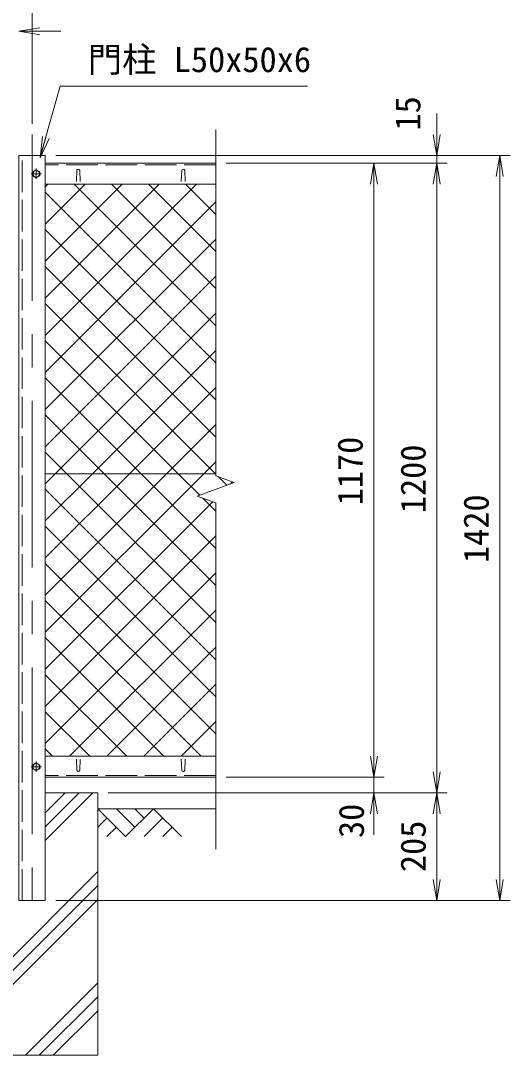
# Model space of a CAD drawing. Units: millimetres at full size. Extents: x -4200 to 4200, y -2970 to 2970.
# Drawn here: x -1623 to -690, y -1039 to 933 of the extents above; entities that cross this region are included whole.
import ezdxf
from ezdxf.enums import TextEntityAlignment as Align

# ---------------------------------------------------------------- set-up
doc = ezdxf.new("R2010")
doc.units = ezdxf.units.MM
doc.header["$LTSCALE"] = 10
doc.linetypes.add('DASHED', pattern=[7.5, 6, -1.5])
doc.linetypes.add('USER1', pattern=[50.8, 31.75, -6.35, 6.35, -6.35])
for name, color, linetype, lineweight in [('0-1_D-STR1', 1, 'Continuous', 18), ('0-2_D-BMK', 2, 'USER1', 13), ('0-3_D-STR3', 3, 'Continuous', 13), ('0-4_D-STR4', 7, 'Continuous', 18), ('0-5_D-STR-DIM', 7, 'Continuous', 13), ('0-6_D-DCR-HCH', 7, 'Continuous', 13), ('0-7_D-BGD', 7, 'Continuous', 18), ('0-8_0', 7, 'Continuous', 18), ('0-9_D-STR-TXT', 7, 'Continuous', 13), ('0-A_D-STR2', 7, 'Continuous', 13)]:
    doc.layers.add(name, color=color, linetype=linetype, lineweight=lineweight)
doc.styles.add('ＭＳ ゴシック', font='')
doc.styles.get('ＭＳ ゴシック').set_extended_font_data('MS Gothic')

# ---------------------------------------------------------------- blocks, each defined once
blk = doc.blocks.new('_Open')
at = {"layer": '0-8_0'}
blk.add_line((-10, 1.667), (0, 0), dxfattribs=at)
blk.add_lwpolyline([(-10, -1.667), (0, 0), (-10, 0)], dxfattribs=at)

msp = doc.modelspace()

# ---------------------------------------------------------------- linework, layer by layer
at = {"layer": '0-1_D-STR1', "linetype": 'DASHED'}
for p, q in [((-1620.55, -743.63), (-1620.55, 676.37)), ((-1251.55, 658.37), (-1576.55, 658.37)), ((-1251.55, -505.63), (-1576.55, -505.63))]:
    msp.add_line(p, q, dxfattribs=at)
at = {"layer": '0-1_D-STR1'}
for p, q in [((-1576.55, 676.37), (-1576.55, -743.63)), ((-1251.55, 661.37), (-1576.55, 661.37)), ((-1516.55, 648.24), (-1517.3, 626.74)), ((-1510.55, 648.24), (-1509.8, 626.74)), ((-1316.55, 648.24), (-1317.3, 626.74)), ((-1310.55, 648.24), (-1309.8, 626.74)), ((-1576.55, 621.37), (-1251.55, 621.37)), ((-1576.55, -468.63), (-1251.55, -468.63)), ((-1516.55, -495.5), (-1517.3, -474)), ((-1510.55, -495.5), (-1509.8, -474)), ((-1316.55, -495.5), (-1317.3, -474)), ((-1310.55, -495.5), (-1309.8, -474)), ((-1251.55, -508.63), (-1576.55, -508.63))]:
    msp.add_line(p, q, dxfattribs=at)
msp.add_lwpolyline([(-1576.55, -743.63), (-1626.55, -743.63), (-1626.55, 676.37), (-1576.55, 676.37)], dxfattribs=at)
for centre, start, end in [((-1513.55, 646.99), 22.61986, 157.38014), ((-1313.55, 646.99), 22.61986, 157.38014), ((-1513.55, -494.25), 202.61986, 337.38014), ((-1313.55, -494.25), 202.61986, 337.38014)]:
    msp.add_arc(centre, 3.25, start, end, dxfattribs=at)
at = {"layer": '0-2_D-BMK'}
for p, q in [((-1601.55, 716.37), (-1601.55, -783.63)), ((-1593.55, 651.37), (-1593.55, 631.37)), ((-1583.55, 641.37), (-1603.55, 641.37)), ((-1583.55, -488.63), (-1603.55, -488.63)), ((-1593.55, -478.63), (-1593.55, -498.63))]:
    msp.add_line(p, q, dxfattribs=at)
at = {"layer": '0-3_D-STR3'}
msp.add_line((-1251.55, 69.62), (-1576.55, 69.62), dxfattribs=at)
for points in [[(-1587.05, 645.12), (-1593.55, 648.87), (-1600.05, 645.12), (-1600.05, 637.61), (-1593.55, 633.86), (-1587.05, 637.61)], [(-1587.05, -484.88), (-1593.55, -481.13), (-1600.05, -484.88), (-1600.05, -492.39), (-1593.55, -496.14), (-1587.05, -492.39)]]:
    msp.add_lwpolyline(points, close=True, dxfattribs=at)
for centre in [(-1593.55, 641.37), (-1593.55, -488.63)]:
    msp.add_circle(centre, 6.25, dxfattribs=at)
at = {"layer": '0-4_D-STR4'}
for p, q in [((-1576.55, -538.63), (-1476.55, -538.63)), ((-1476.55, -538.63), (-1476.55, -1038.63)), ((-1726.55, -1038.63), (-1476.55, -1038.63))]:
    msp.add_line(p, q, dxfattribs=at)
at = {"layer": '0-5_D-STR-DIM'}
for p, q in [((-1601.55, 736.37), (-1601.55, 1052.86)), ((-1586.55, 912.86), (-1546.55, 912.86)), ((-830.5, 716.37), (-830.5, 756.37)), ((-1251.55, 725.82), (-1251.55, 65.59)), ((-1556.55, 676.37), (-810.5, 676.37)), ((-1556.55, 676.37), (-690.5, 676.37)), ((-830.5, 661.37), (-830.5, 676.37)), ((-710.5, -743.63), (-710.5, 676.37)), ((-1231.55, 661.37), (-930.5, 661.37)), ((-1231.55, 661.37), (-810.5, 661.37)), ((-1231.55, 661.37), (-810.5, 661.37)), ((-950.5, 661.37), (-950.5, -508.63)), ((-830.5, 661.37), (-830.5, -538.63)), ((-830.5, 621.37), (-830.5, 581.37)), ((-1216.31, 52.77), (-1251.55, 65.59)), ((-1286.78, 27.12), (-1216.31, 52.77)), ((-1251.55, 14.29), (-1286.78, 27.12)), ((-1251.55, 14.29), (-1251.55, -645.94)), ((-950.5, -468.63), (-950.5, -428.63)), ((-1231.55, -508.63), (-930.5, -508.63)), ((-1231.55, -508.63), (-930.5, -508.63)), ((-950.5, -508.63), (-950.5, -538.63)), ((-1456.55, -538.63), (-810.5, -538.63)), ((-1456.55, -538.63), (-930.5, -538.63)), ((-1456.55, -538.63), (-810.5, -538.63)), ((-830.5, -538.63), (-830.5, -743.63)), ((-950.5, -578.63), (-950.5, -618.63)), ((-1556.55, -743.63), (-810.5, -743.63)), ((-1556.55, -743.63), (-690.5, -743.63))]:
    msp.add_line(p, q, dxfattribs=at)
at = {"layer": '0-6_D-DCR-HCH'}
for p, q in [((-1576.55, -629.54), (-1485.64, -538.63)), ((-1576.55, -603.02), (-1512.15, -538.63)), ((-1576.55, -576.51), (-1538.67, -538.63)), ((-1423.33, -621.84), (-1476.55, -568.63)), ((-1405.6, -604.11), (-1441.07, -568.63)), ((-1370.12, -568.63), (-1423.33, -621.84)), ((-1387.77, -586.46), (-1405.6, -568.63)), ((-1370.12, -568.63), (-1316.91, -621.84)), ((-1458.81, -586.37), (-1476.55, -604.03)), ((-1352.38, -586.37), (-1388.02, -621.84)), ((-1441.07, -604.11), (-1458.89, -621.84)), ((-1334.65, -604.11), (-1352.47, -621.84)), ((-1726.55, -938.64), (-1476.55, -688.64)), ((-1726.55, -965.16), (-1476.55, -715.16)), ((-1726.55, -991.67), (-1476.55, -741.67)), ((-1614.41, -1038.63), (-1476.55, -900.77)), ((-1587.89, -1038.63), (-1476.55, -927.29)), ((-1561.37, -1038.63), (-1476.55, -953.8))]:
    msp.add_line(p, q, dxfattribs=at)
at = {"layer": '0-7_D-BGD'}
msp.add_line((-1476.55, -568.63), (-1251.55, -568.63), dxfattribs=at)
at = {"layer": '0-9_D-STR-TXT'}
msp.add_lwpolyline([(-1076.91, 808.02), (-1547.88, 808.02), (-1585.97, 673.75)], dxfattribs=at)
at = {"layer": '0-A_D-STR2'}
for p, q in [((-1576.55, 616.21), (-1571.39, 621.37)), ((-1576.55, 545.5), (-1500.67, 621.37)), ((-1576.55, 474.79), (-1429.96, 621.37)), ((-1576.55, 404.07), (-1359.25, 621.37)), ((-1576.55, 333.36), (-1288.54, 621.37)), ((-1251.55, 351.7), (-1521.22, 621.37)), ((-1251.55, 422.41), (-1450.51, 621.37)), ((-1251.55, 493.12), (-1379.8, 621.37)), ((-1251.55, 563.83), (-1309.09, 621.37)), ((-1251.55, 280.98), (-1576.55, 605.98)), ((-1576.55, 262.65), (-1251.55, 587.65)), ((-1251.55, 210.27), (-1576.55, 535.27)), ((-1576.55, 191.94), (-1251.55, 516.94)), ((-1251.55, 139.56), (-1576.55, 464.56)), ((-1576.55, 121.23), (-1251.55, 446.23)), ((-1557.45, 69.62), (-1251.55, 375.52)), ((-1486.74, 69.62), (-1251.55, 304.81)), ((-1393.73, 69.62), (-1576.55, 252.43)), ((-1416.03, 69.62), (-1251.55, 234.1)), ((-1464.44, 69.62), (-1576.55, 181.72)), ((-1345.32, 69.62), (-1251.55, 163.39)), ((-1535.15, 69.62), (-1576.55, 111.01)), ((-1274.61, 69.62), (-1251.55, 92.68)), ((-1576.55, 50.52), (-1557.45, 69.62)), ((-1576.55, -20.19), (-1486.74, 69.62)), ((-1576.55, -90.9), (-1416.03, 69.62)), ((-1576.55, -161.61), (-1345.32, 69.62)), ((-1576.55, -232.32), (-1274.61, 69.62)), ((-1251.55, -213.99), (-1535.15, 69.62)), ((-1251.55, -143.28), (-1464.44, 69.62)), ((-1251.55, -72.57), (-1393.73, 69.62)), ((-1230.35, 47.66), (-1246.42, 63.73)), ((-1251.55, -284.7), (-1576.55, 40.3)), ((-1223.29, 50.23), (-1219.56, 53.95)), ((-1251.55, -1.86), (-1276.93, 23.53)), ((-1576.55, -303.03), (-1257.18, 16.34)), ((-1251.55, -355.41), (-1576.55, -30.41)), ((-1576.55, -373.74), (-1251.55, -48.74)), ((-1251.55, -426.12), (-1576.55, -101.12)), ((-1576.55, -444.45), (-1251.55, -119.45)), ((-1279.75, -468.63), (-1576.55, -171.83)), ((-1530.01, -468.63), (-1251.55, -190.16)), ((-1350.46, -468.63), (-1576.55, -242.54)), ((-1459.3, -468.63), (-1251.55, -260.87)), ((-1421.17, -468.63), (-1576.55, -313.25)), ((-1388.59, -468.63), (-1251.55, -331.59)), ((-1491.88, -468.63), (-1576.55, -383.96)), ((-1317.88, -468.63), (-1251.55, -402.3)), ((-1562.59, -468.63), (-1576.55, -454.68))]:
    msp.add_line(p, q, dxfattribs=at)
for points in [[(-1251.55, 68.85), (-1252.31, 69.62), (-1576.55, 393.85)], [(-1282.19, 28.79), (-1323.02, 69.62), (-1576.55, 323.14)]]:
    msp.add_lwpolyline(points, dxfattribs=at)

# ---------------------------------------------------------------- block references
at = {"layer": '0-5_D-STR-DIM', "xscale": 4, "yscale": 4}
for p, rotation in [((-1626.55, 912.86), 180), ((-830.5, 676.37), 270), ((-710.5, 676.37), 90), ((-950.5, 661.37), 90), ((-830.5, 661.37), 90), ((-830.5, 661.37), 90), ((-950.5, -508.63), 270), ((-950.5, -508.63), 270), ((-830.5, -538.63), 270), ((-950.5, -538.63), 90), ((-830.5, -538.63), 90), ((-830.5, -743.63), 270), ((-710.5, -743.63), 270)]:
    msp.add_blockref('_Open', p, dxfattribs=dict(at, rotation=rotation))
at = {"layer": '0-9_D-STR-TXT', "xscale": 4, "yscale": 4, "rotation": 254.16392}
msp.add_blockref('_Open', (-1586.51, 671.82), dxfattribs=at)

# ---------------------------------------------------------------- texts
at = {"layer": '0-5_D-STR-DIM', "style": 'ＭＳ ゴシック'}
for s, p in [('15', (-847.44, 723.66)), ('1170', (-957.25, 9.45)), ('1200', (-837.25, -5.55)), ('1420', (-717.25, -100.55)), ('30', (-954.85, -624.53)), ('205', (-837.25, -689.5))]:
    msp.add_text(s, height=48.09, rotation=90, dxfattribs=at).set_placement(p, align=Align.BOTTOM_LEFT)
at = {"layer": '0-9_D-STR-TXT', "style": 'ＭＳ ゴシック'}
msp.add_text('門柱 L50x50x6', height=48.09, dxfattribs=at).set_placement((-1495.69, 820.6), align=Align.BOTTOM_LEFT)

doc.saveas('drawing.dxf')
